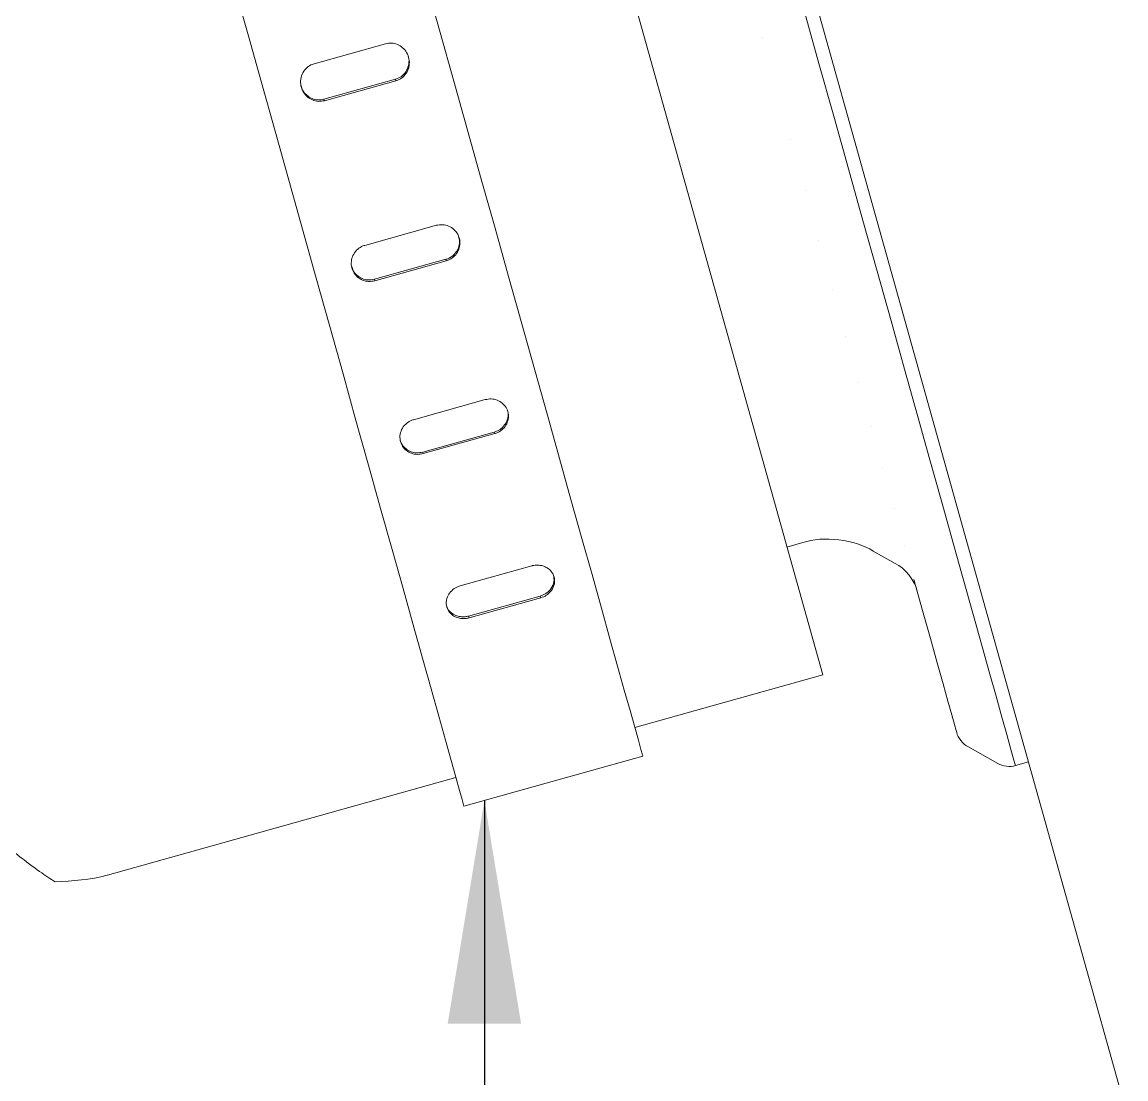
# Model space of a CAD drawing. Header units: inches. Extents: x -22 to 145, y -20 to 61.
# Drawn here: x 21.186 to 22.076, y 6.089 to 6.941 of the extents above; entities that cross this region are included whole.
import ezdxf

# ---------------------------------------------------------------- set-up
doc = ezdxf.new("R2010")
doc.units = ezdxf.units.IN
doc.header["$MEASUREMENT"] = 0
for name, color, linetype in [('M-DET-MEDIUM', 3, 'Continuous'), ('M-DET-THIN', 9, 'Continuous'), ('M-DET-TXT', 2, 'Continuous'), ('M-DET-WIDE', 255, 'Continuous')]:
    doc.layers.add(name, color=color, linetype=linetype)
doc.styles.get("Standard").update_dxf_attribs({"font": 'arial.ttf'})
doc.dimstyles.new('Standard 2', dxfattribs={"dimtxt": 0.18, "dimasz": 0.18, "dimexe": 0.18, "dimexo": 0.0625, "dimgap": 0.09, "dimtad": 0, "dimtih": 1, "dimtoh": 1, "dimdec": 4, "dimzin": 0, "dimdsep": 46, "dimtxsty": 'Standard', "dimcen": 0.09, "dimadec": 0, "dimazin": 0, "dimtfac": 1, "dimtdec": 4, "dimtofl": 0, "dimtmove": 0, "dimatfit": 3, "dimfxl": 1, "dimtolj": 1, "dimtzin": 0, "dimarcsym": 0})

# ---------------------------------------------------------------- blocks, each defined once
blk = doc.blocks.new('block 141')
at = {"lineweight": 0}
blk.add_lwpolyline([(2.89476, 5.29568), (3.17577, 5.37434)], dxfattribs=at)
blk = doc.blocks.new('block 142')
at = {"lineweight": 0}
blk.add_lwpolyline([(3.31993, 5.41469), (3.47142, 5.45712)], dxfattribs=at)
blk = doc.blocks.new('block 149')
at = {"lineweight": 0}
blk.add_lwpolyline([(3.18222, 5.35127), (3.32638, 5.39162)], dxfattribs=at)
blk = doc.blocks.new('block 369')
at = {"lineweight": 0}
blk.add_lwpolyline([(3.62681, 5.38402), (3.63737, 5.38698)], dxfattribs=at)
blk = doc.blocks.new('block 371')
at = {"lineweight": 0}
blk.add_open_spline([(3.6126, 5.38571), (3.61625, 5.38337), (3.6227, 5.38259), (3.62681, 5.38402)], degree=3, dxfattribs=at)
blk = doc.blocks.new('block 374')
at = {"lineweight": 0}
blk.add_lwpolyline([(3.58829, 5.39939), (3.6126, 5.38571)], dxfattribs=at)
blk = doc.blocks.new('block 375')
at = {"lineweight": 0}
blk.add_open_spline([(3.57945, 5.41066), (3.58036, 5.4064), (3.58437, 5.4013), (3.58829, 5.39939)], degree=3, dxfattribs=at)
blk = doc.blocks.new('block 377')
at = {"lineweight": 0}
blk.add_open_spline([(3.5476, 5.52443), (3.54576, 5.53293), (3.53774, 5.54314), (3.5299, 5.54695)], degree=3, dxfattribs=at)
blk = doc.blocks.new('block 380')
at = {"lineweight": 0}
blk.add_lwpolyline([(3.51222, 5.5569), (3.5299, 5.54695)], dxfattribs=at)
blk = doc.blocks.new('block 381')
at = {"lineweight": 0}
blk.add_open_spline([(3.51222, 5.5569), (3.49758, 5.56632), (3.47178, 5.56943), (3.45534, 5.56376)], degree=3, dxfattribs=at)
blk = doc.blocks.new('block 383')
at = {"lineweight": 0}
blk.add_lwpolyline([(3.44257, 5.56018), (3.45534, 5.56376)], dxfattribs=at)
blk = doc.blocks.new('block 389')
at = {"lineweight": 0}
blk.add_open_spline([(2.89476, 5.29568), (2.8947, 5.29568), (2.89461, 5.29564), (2.89455, 5.29564), (2.88099, 5.29185), (2.86679, 5.29101), (2.8526, 5.29016)], degree=3, knots=[0, 0, 0, 0, 1, 1, 1, 2, 2, 2, 2], dxfattribs=at)
blk = doc.blocks.new('block 390')
at = {"lineweight": 0}
blk.add_open_spline([(2.68445, 5.6774), (2.68206, 5.65958), (2.67968, 5.64177), (2.67885, 5.6241), (2.67803, 5.60645), (2.67877, 5.58892), (2.68055, 5.57188), (2.68232, 5.55489), (2.68515, 5.53839), (2.6889, 5.52255), (2.69264, 5.50669), (2.6973, 5.49151), (2.70265, 5.47716), (2.70721, 5.46494), (2.71226, 5.45332), (2.71767, 5.44231), (2.72311, 5.43125), (2.7289, 5.42082), (2.73489, 5.41101), (2.74088, 5.40121), (2.74711, 5.39204), (2.75343, 5.38349), (2.76137, 5.37274), (2.76949, 5.36296), (2.77753, 5.35413), (2.78559, 5.34523), (2.79358, 5.33727), (2.80121, 5.33019), (2.80883, 5.3231), (2.81611, 5.31697), (2.82286, 5.31157), (2.82927, 5.30647), (2.83521, 5.30209), (2.8401, 5.29864), (2.84497, 5.2952), (2.84879, 5.29269), (2.8526, 5.29016)], degree=3, knots=[0, 0, 0, 0, 1, 1, 1, 2, 2, 2, 3, 3, 3, 4, 4, 4, 5, 5, 5, 6, 6, 6, 7, 7, 7, 8, 8, 8, 9, 9, 9, 10, 10, 10, 11, 11, 11, 12, 12, 12, 12], dxfattribs=at)
blk = doc.blocks.new('block 394')
at = {"lineweight": 0}
blk.add_lwpolyline([(3.20915, 6.39417), (3.47142, 5.45712)], dxfattribs=at)
blk = doc.blocks.new('block 423')
at = {"lineweight": 0}
blk.add_open_spline([(2.90703, 6.33449), (2.90703, 6.33444), (2.90763, 6.33231), (2.90763, 6.33231), (2.90763, 6.33231), (2.90912, 6.327), (2.90912, 6.327), (2.90912, 6.327), (2.91148, 6.31855), (2.91148, 6.31855), (2.91148, 6.31855), (2.91471, 6.30702), (2.91471, 6.30702), (2.91471, 6.30702), (2.91877, 6.29248), (2.91877, 6.29248), (2.91877, 6.29248), (2.92366, 6.27501), (2.92366, 6.27501), (2.92366, 6.27501), (2.92933, 6.25476), (2.92933, 6.25476), (2.92933, 6.25476), (2.93575, 6.23182), (2.93575, 6.23182), (2.93575, 6.23182), (2.94288, 6.20637), (2.94288, 6.20637), (2.94288, 6.20637), (2.95066, 6.17856), (2.95066, 6.17856), (2.95066, 6.17856), (2.95905, 6.14858), (2.95905, 6.14858), (2.95905, 6.14858), (2.96801, 6.11661), (2.96801, 6.11661), (2.96801, 6.11661), (2.97745, 6.08287), (2.97745, 6.08287), (2.97745, 6.08287), (2.98733, 6.04755), (2.98733, 6.04755), (2.98733, 6.04755), (2.99759, 6.01094), (2.99759, 6.01094), (2.99759, 6.01094), (3.00815, 5.97322), (3.00815, 5.97322), (3.00815, 5.97322), (3.01893, 5.93464), (3.01893, 5.93464), (3.01893, 5.93464), (3.0299, 5.89549), (3.0299, 5.89549), (3.0299, 5.89549), (3.04096, 5.85599), (3.04096, 5.85599), (3.04096, 5.85599), (3.05204, 5.8164), (3.05204, 5.8164), (3.05204, 5.8164), (3.06306, 5.77699), (3.06306, 5.77699), (3.06306, 5.77699), (3.07398, 5.73801), (3.07398, 5.73801), (3.07398, 5.73801), (3.08471, 5.69969), (3.08471, 5.69969), (3.08471, 5.69969), (3.09516, 5.66231), (3.09516, 5.66231), (3.09516, 5.66231), (3.10529, 5.6261), (3.10529, 5.6261), (3.10529, 5.6261), (3.11503, 5.59131), (3.11503, 5.59131), (3.11503, 5.59131), (3.12432, 5.55814), (3.12432, 5.55814), (3.12432, 5.55814), (3.13308, 5.52682), (3.13308, 5.52682), (3.13308, 5.52682), (3.14128, 5.49754), (3.14128, 5.49754), (3.14128, 5.49754), (3.14885, 5.4705), (3.14885, 5.4705), (3.14885, 5.4705), (3.15574, 5.44591), (3.15574, 5.44591), (3.15574, 5.44591), (3.16191, 5.42385), (3.16191, 5.42385), (3.16191, 5.42385), (3.16732, 5.40452), (3.16732, 5.40452), (3.16732, 5.40452), (3.17193, 5.38805), (3.17193, 5.38805), (3.17193, 5.38805), (3.17572, 5.3745), (3.17572, 5.3745), (3.17572, 5.3745), (3.17866, 5.364), (3.17866, 5.364), (3.17866, 5.364), (3.18072, 5.35663), (3.18072, 5.35663), (3.18072, 5.35663), (3.18191, 5.35238), (3.18191, 5.35238), (3.18191, 5.35238), (3.18222, 5.35127), (3.18222, 5.35127)], degree=3, knots=[0, 0, 0, 0, 1, 1, 1, 2, 2, 2, 3, 3, 3, 4, 4, 4, 5, 5, 5, 6, 6, 6, 7, 7, 7, 8, 8, 8, 9, 9, 9, 10, 10, 10, 11, 11, 11, 12, 12, 12, 13, 13, 13, 14, 14, 14, 15, 15, 15, 16, 16, 16, 17, 17, 17, 18, 18, 18, 19, 19, 19, 20, 20, 20, 21, 21, 21, 22, 22, 22, 23, 23, 23, 24, 24, 24, 25, 25, 25, 26, 26, 26, 27, 27, 27, 28, 28, 28, 29, 29, 29, 30, 30, 30, 31, 31, 31, 32, 32, 32, 33, 33, 33, 34, 34, 34, 35, 35, 35, 36, 36, 36, 37, 37, 37, 38, 38, 38, 39, 39, 39, 39], dxfattribs=at)
blk = doc.blocks.new('block 424')
at = {"lineweight": 0}
blk.add_open_spline([(3.05119, 6.37483), (3.05119, 6.37479), (3.05179, 6.37266), (3.05179, 6.37266), (3.05179, 6.37266), (3.05329, 6.36735), (3.05329, 6.36735), (3.05329, 6.36735), (3.05565, 6.3589), (3.05565, 6.3589), (3.05565, 6.3589), (3.05887, 6.34737), (3.05887, 6.34737), (3.05887, 6.34737), (3.06294, 6.33283), (3.06294, 6.33283), (3.06294, 6.33283), (3.06783, 6.31537), (3.06783, 6.31537), (3.06783, 6.31537), (3.0735, 6.29511), (3.0735, 6.29511), (3.0735, 6.29511), (3.07991, 6.27217), (3.07991, 6.27217), (3.07991, 6.27217), (3.08704, 6.24672), (3.08704, 6.24672), (3.08704, 6.24672), (3.09482, 6.21891), (3.09482, 6.21891), (3.09482, 6.21891), (3.10322, 6.18893), (3.10322, 6.18893), (3.10322, 6.18893), (3.11217, 6.15696), (3.11217, 6.15696), (3.11217, 6.15696), (3.12161, 6.12322), (3.12161, 6.12322), (3.12161, 6.12322), (3.13149, 6.0879), (3.13149, 6.0879), (3.13149, 6.0879), (3.14175, 6.05129), (3.14175, 6.05129), (3.14175, 6.05129), (3.15231, 6.01357), (3.15231, 6.01357), (3.15231, 6.01357), (3.16309, 5.97501), (3.16309, 5.97501), (3.16309, 5.97501), (3.17406, 5.93584), (3.17406, 5.93584), (3.17406, 5.93584), (3.18511, 5.89634), (3.18511, 5.89634), (3.18511, 5.89634), (3.19619, 5.85675), (3.19619, 5.85675), (3.19619, 5.85675), (3.20723, 5.81735), (3.20723, 5.81735), (3.20723, 5.81735), (3.21813, 5.77836), (3.21813, 5.77836), (3.21813, 5.77836), (3.22887, 5.74003), (3.22887, 5.74003), (3.22887, 5.74003), (3.23933, 5.70266), (3.23933, 5.70266), (3.23933, 5.70266), (3.24945, 5.66647), (3.24945, 5.66647), (3.24945, 5.66647), (3.2592, 5.63166), (3.2592, 5.63166), (3.2592, 5.63166), (3.26849, 5.59849), (3.26849, 5.59849), (3.26849, 5.59849), (3.27724, 5.56717), (3.27724, 5.56717), (3.27724, 5.56717), (3.28545, 5.5379), (3.28545, 5.5379), (3.28545, 5.5379), (3.29302, 5.51085), (3.29302, 5.51085), (3.29302, 5.51085), (3.2999, 5.48625), (3.2999, 5.48625), (3.2999, 5.48625), (3.30608, 5.4642), (3.30608, 5.4642), (3.30608, 5.4642), (3.31148, 5.44487), (3.31148, 5.44487), (3.31148, 5.44487), (3.3161, 5.4284), (3.3161, 5.4284), (3.3161, 5.4284), (3.31989, 5.41485), (3.31989, 5.41485), (3.31989, 5.41485), (3.32282, 5.40435), (3.32282, 5.40435), (3.32282, 5.40435), (3.32489, 5.39698), (3.32489, 5.39698), (3.32489, 5.39698), (3.32607, 5.39273), (3.32607, 5.39273), (3.32607, 5.39273), (3.32638, 5.39162), (3.32638, 5.39162)], degree=3, knots=[0, 0, 0, 0, 1, 1, 1, 2, 2, 2, 3, 3, 3, 4, 4, 4, 5, 5, 5, 6, 6, 6, 7, 7, 7, 8, 8, 8, 9, 9, 9, 10, 10, 10, 11, 11, 11, 12, 12, 12, 13, 13, 13, 14, 14, 14, 15, 15, 15, 16, 16, 16, 17, 17, 17, 18, 18, 18, 19, 19, 19, 20, 20, 20, 21, 21, 21, 22, 22, 22, 23, 23, 23, 24, 24, 24, 25, 25, 25, 26, 26, 26, 27, 27, 27, 28, 28, 28, 29, 29, 29, 30, 30, 30, 31, 31, 31, 32, 32, 32, 33, 33, 33, 34, 34, 34, 35, 35, 35, 36, 36, 36, 37, 37, 37, 38, 38, 38, 39, 39, 39, 39], dxfattribs=at)
blk = doc.blocks.new('block 425')
at = {"lineweight": 0}
blk.add_open_spline([(3.11031, 5.77483), (3.10863, 5.77454), (3.10698, 5.77425), (3.1053, 5.7743), (3.10365, 5.77436), (3.10197, 5.77478), (3.10043, 5.77544), (3.09889, 5.77609), (3.09744, 5.77699), (3.09621, 5.7781), (3.09497, 5.77922), (3.09391, 5.78055), (3.09313, 5.78201), (3.09234, 5.78349), (3.09179, 5.78509), (3.09153, 5.78674), (3.09126, 5.78838), (3.0913, 5.79008), (3.09159, 5.79172), (3.0919, 5.79337), (3.09248, 5.79496), (3.09333, 5.79642), (3.09416, 5.79787), (3.09524, 5.79918), (3.09651, 5.80028), (3.09778, 5.80139), (3.09925, 5.8023), (3.1008, 5.8029), (3.10131, 5.8031), (3.10181, 5.80324), (3.10231, 5.8034)], degree=3, knots=[0, 0, 0, 0, 1, 1, 1, 2, 2, 2, 3, 3, 3, 4, 4, 4, 5, 5, 5, 6, 6, 6, 7, 7, 7, 8, 8, 8, 9, 9, 9, 10, 10, 10, 10], dxfattribs=at)
blk = doc.blocks.new('block 426')
at = {"lineweight": 0}
blk.add_lwpolyline([(3.16797, 5.79098), (3.11031, 5.77483)], dxfattribs=at)
blk = doc.blocks.new('block 427')
at = {"lineweight": 0}
blk.add_open_spline([(3.15998, 5.81955), (3.16164, 5.81984), (3.16331, 5.82014), (3.16497, 5.82007), (3.16664, 5.82), (3.16831, 5.81958), (3.16986, 5.81893), (3.1714, 5.81827), (3.17285, 5.81736), (3.17408, 5.81624), (3.17532, 5.81511), (3.17637, 5.81379), (3.17717, 5.81231), (3.17796, 5.81084), (3.1785, 5.80924), (3.17875, 5.80759), (3.17902, 5.80594), (3.179, 5.80425), (3.17869, 5.80261), (3.17838, 5.80097), (3.1778, 5.79937), (3.17696, 5.79793), (3.17612, 5.79649), (3.17504, 5.79518), (3.17377, 5.79408), (3.17249, 5.79298), (3.17104, 5.79208), (3.16946, 5.79148), (3.16897, 5.79129), (3.16847, 5.79113), (3.16797, 5.79098)], degree=3, knots=[0, 0, 0, 0, 1, 1, 1, 2, 2, 2, 3, 3, 3, 4, 4, 4, 5, 5, 5, 6, 6, 6, 7, 7, 7, 8, 8, 8, 9, 9, 9, 10, 10, 10, 10], dxfattribs=at)
blk = doc.blocks.new('block 428')
at = {"lineweight": 0}
blk.add_lwpolyline([(3.10231, 5.8034), (3.15998, 5.81955)], dxfattribs=at)
blk = doc.blocks.new('block 429')
at = {"lineweight": 0}
blk.add_open_spline([(3.11901, 5.96591), (3.1206, 5.96619), (3.12221, 5.96646), (3.1238, 5.96641), (3.12541, 5.96635), (3.127, 5.96596), (3.12849, 5.96534), (3.13003, 5.96471), (3.13144, 5.96385), (3.13267, 5.96277), (3.13397, 5.96165), (3.13509, 5.96032), (3.13597, 5.95885), (3.13688, 5.9573), (3.13753, 5.95561), (3.13787, 5.95385), (3.13823, 5.95207), (3.13827, 5.95023), (3.13802, 5.94843), (3.13774, 5.94665), (3.13718, 5.94491), (3.13631, 5.94333), (3.13547, 5.9418), (3.13436, 5.94041), (3.13307, 5.93925), (3.1318, 5.93813), (3.13033, 5.93723), (3.12877, 5.93664), (3.1283, 5.93645), (3.12782, 5.9363), (3.12733, 5.93615)], degree=3, knots=[0, 0, 0, 0, 1, 1, 1, 2, 2, 2, 3, 3, 3, 4, 4, 4, 5, 5, 5, 6, 6, 6, 7, 7, 7, 8, 8, 8, 9, 9, 9, 10, 10, 10, 10], dxfattribs=at)
blk = doc.blocks.new('block 430')
at = {"lineweight": 0}
blk.add_lwpolyline([(3.06134, 5.94977), (3.11901, 5.96591)], dxfattribs=at)
blk = doc.blocks.new('block 431')
at = {"lineweight": 0}
blk.add_open_spline([(3.06966, 5.92001), (3.06806, 5.91972), (3.06643, 5.91944), (3.06481, 5.9195), (3.06318, 5.91955), (3.06157, 5.91997), (3.06006, 5.9206), (3.05853, 5.92125), (3.0571, 5.92214), (3.05587, 5.92321), (3.05459, 5.92433), (3.0535, 5.92566), (3.05266, 5.92713), (3.05176, 5.92866), (3.05114, 5.93034), (3.0508, 5.93206), (3.05046, 5.93383), (3.05041, 5.93567), (3.05067, 5.93745), (3.05095, 5.93924), (3.05154, 5.94099), (3.0524, 5.9426), (3.05324, 5.94414), (3.05438, 5.94554), (3.05571, 5.94673), (3.05697, 5.94783), (3.05845, 5.94874), (3.06003, 5.94932), (3.06045, 5.94949), (3.06091, 5.94964), (3.06134, 5.94977)], degree=3, knots=[0, 0, 0, 0, 1, 1, 1, 2, 2, 2, 3, 3, 3, 4, 4, 4, 5, 5, 5, 6, 6, 6, 7, 7, 7, 8, 8, 8, 9, 9, 9, 10, 10, 10, 10], dxfattribs=at)
blk = doc.blocks.new('block 432')
at = {"lineweight": 0}
blk.add_lwpolyline([(3.12733, 5.93615), (3.06966, 5.92001)], dxfattribs=at)
blk = doc.blocks.new('block 437')
at = {"lineweight": 0}
blk.add_open_spline([(3.1993, 5.67899), (3.20093, 5.67928), (3.20256, 5.6796), (3.20416, 5.67956), (3.20577, 5.67953), (3.20738, 5.67919), (3.20886, 5.67862), (3.21037, 5.67804), (3.21177, 5.67726), (3.21298, 5.67627), (3.21424, 5.67526), (3.21529, 5.67404), (3.2161, 5.67269), (3.21695, 5.6713), (3.21753, 5.66975), (3.21784, 5.66816), (3.21815, 5.66653), (3.21815, 5.66485), (3.21784, 5.66318), (3.21753, 5.66152), (3.21693, 5.65989), (3.21602, 5.6584), (3.21514, 5.65695), (3.214, 5.65564), (3.21264, 5.65453), (3.21136, 5.65347), (3.20988, 5.65261), (3.20829, 5.65204), (3.20787, 5.65188), (3.20741, 5.65174), (3.20697, 5.65161)], degree=3, knots=[0, 0, 0, 0, 1, 1, 1, 2, 2, 2, 3, 3, 3, 4, 4, 4, 5, 5, 5, 6, 6, 6, 7, 7, 7, 8, 8, 8, 9, 9, 9, 10, 10, 10, 10], dxfattribs=at)
blk = doc.blocks.new('block 438')
at = {"lineweight": 0}
blk.add_lwpolyline([(3.14164, 5.66285), (3.1993, 5.67899)], dxfattribs=at)
blk = doc.blocks.new('block 439')
at = {"lineweight": 0}
blk.add_open_spline([(3.14931, 5.63546), (3.14771, 5.63517), (3.14612, 5.63487), (3.14453, 5.63489), (3.14294, 5.6349), (3.14136, 5.63523), (3.1399, 5.63577), (3.13839, 5.63632), (3.13701, 5.63708), (3.13579, 5.63804), (3.13452, 5.63904), (3.13345, 5.64025), (3.1326, 5.6416), (3.13174, 5.643), (3.13113, 5.64456), (3.13082, 5.64616), (3.1305, 5.64782), (3.1305, 5.64953), (3.13079, 5.65121), (3.1311, 5.65287), (3.1317, 5.6545), (3.13259, 5.65599), (3.13345, 5.65742), (3.13457, 5.65874), (3.13591, 5.65984), (3.13718, 5.66091), (3.13863, 5.66179), (3.14021, 5.66238), (3.14068, 5.66255), (3.14117, 5.6627), (3.14164, 5.66285)], degree=3, knots=[0, 0, 0, 0, 1, 1, 1, 2, 2, 2, 3, 3, 3, 4, 4, 4, 5, 5, 5, 6, 6, 6, 7, 7, 7, 8, 8, 8, 9, 9, 9, 10, 10, 10, 10], dxfattribs=at)
blk = doc.blocks.new('block 440')
at = {"lineweight": 0}
blk.add_lwpolyline([(3.20697, 5.65161), (3.14931, 5.63546)], dxfattribs=at)
blk = doc.blocks.new('block 441')
at = {"lineweight": 0}
blk.add_open_spline([(3.23683, 5.54497), (3.23707, 5.54503), (3.2373, 5.5451), (3.23754, 5.54516), (3.23893, 5.54548), (3.24034, 5.54561), (3.2417, 5.54558), (3.2431, 5.54553), (3.24443, 5.54532), (3.24567, 5.54497), (3.24705, 5.54456), (3.2483, 5.54399), (3.2494, 5.54327), (3.25069, 5.54246), (3.25177, 5.54149), (3.25263, 5.54038), (3.25369, 5.53907), (3.25444, 5.5376), (3.25486, 5.53606), (3.25537, 5.53429), (3.25545, 5.53242), (3.25509, 5.53054), (3.25473, 5.52866), (3.25395, 5.52677), (3.25267, 5.52505), (3.25184, 5.52391), (3.2508, 5.52286), (3.24956, 5.52193), (3.24833, 5.52099), (3.24688, 5.52017), (3.24532, 5.51962), (3.2449, 5.51946), (3.24446, 5.51933), (3.24404, 5.5192)], degree=3, knots=[0, 0, 0, 0, 1, 1, 1, 2, 2, 2, 3, 3, 3, 4, 4, 4, 5, 5, 5, 6, 6, 6, 7, 7, 7, 8, 8, 8, 9, 9, 9, 10, 10, 10, 11, 11, 11, 11], dxfattribs=at)
blk = doc.blocks.new('block 442')
at = {"lineweight": 0}
blk.add_lwpolyline([(3.17916, 5.52883), (3.23683, 5.54497)], dxfattribs=at)
blk = doc.blocks.new('block 443')
at = {"lineweight": 0}
blk.add_open_spline([(3.18638, 5.50306), (3.18543, 5.50286), (3.18449, 5.50263), (3.18355, 5.50253), (3.18223, 5.50237), (3.18093, 5.5024), (3.17972, 5.50257), (3.17837, 5.50276), (3.17711, 5.50312), (3.17598, 5.50357), (3.17463, 5.50413), (3.17343, 5.50484), (3.17241, 5.50569), (3.17117, 5.50672), (3.17018, 5.50792), (3.16944, 5.50926), (3.16857, 5.51079), (3.16807, 5.51249), (3.16796, 5.51428), (3.16782, 5.51616), (3.16812, 5.51813), (3.16891, 5.52004), (3.1695, 5.52143), (3.17032, 5.52278), (3.17143, 5.52402), (3.17253, 5.52529), (3.1739, 5.52646), (3.17549, 5.52731), (3.17664, 5.52792), (3.17789, 5.52838), (3.17916, 5.52883)], degree=3, knots=[0, 0, 0, 0, 1, 1, 1, 2, 2, 2, 3, 3, 3, 4, 4, 4, 5, 5, 5, 6, 6, 6, 7, 7, 7, 8, 8, 8, 9, 9, 9, 10, 10, 10, 10], dxfattribs=at)
blk = doc.blocks.new('block 444')
at = {"lineweight": 0}
blk.add_lwpolyline([(3.24404, 5.5192), (3.18638, 5.50306)], dxfattribs=at)
blk = doc.blocks.new('block 445')
at = {"lineweight": 0}
blk.add_open_spline([(3.17789, 5.81037), (3.17809, 5.80984), (3.1783, 5.8093), (3.17843, 5.80875), (3.17884, 5.80714), (3.17871, 5.80542), (3.17837, 5.80378), (3.17803, 5.80212), (3.17746, 5.80055), (3.17663, 5.7991), (3.17582, 5.79765), (3.17471, 5.79634), (3.17344, 5.79524), (3.17216, 5.79413), (3.17072, 5.79324), (3.16914, 5.79263), (3.16866, 5.79246), (3.16815, 5.79229), (3.16765, 5.79213)], degree=3, knots=[0, 0, 0, 0, 1, 1, 1, 2, 2, 2, 3, 3, 3, 4, 4, 4, 5, 5, 5, 6, 6, 6, 6], dxfattribs=at)
blk = doc.blocks.new('block 446')
at = {"lineweight": 0}
blk.add_lwpolyline([(3.16765, 5.79213), (3.10998, 5.776)], dxfattribs=at)
blk = doc.blocks.new('block 447')
at = {"lineweight": 0}
blk.add_open_spline([(3.10998, 5.776), (3.10831, 5.77569), (3.10665, 5.7754), (3.10498, 5.77547), (3.10332, 5.77552), (3.10165, 5.77594), (3.1001, 5.77659), (3.09856, 5.77725), (3.09715, 5.77816), (3.09588, 5.77927), (3.09463, 5.78037), (3.09351, 5.78169), (3.09281, 5.78318), (3.09234, 5.78416), (3.09204, 5.78521), (3.09175, 5.78629)], degree=3, knots=[0, 0, 0, 0, 1, 1, 1, 2, 2, 2, 3, 3, 3, 4, 4, 4, 5, 5, 5, 5], dxfattribs=at)
blk = doc.blocks.new('block 448')
at = {"lineweight": 0}
blk.add_open_spline([(3.13711, 5.95618), (3.13727, 5.95582), (3.13741, 5.95547), (3.13753, 5.9551), (3.1381, 5.95337), (3.138, 5.95147), (3.13768, 5.94965), (3.13735, 5.94785), (3.13682, 5.94611), (3.13597, 5.94454), (3.13514, 5.943), (3.13404, 5.94161), (3.13272, 5.94045), (3.13145, 5.93933), (3.12999, 5.93843), (3.12843, 5.93782), (3.12796, 5.93765), (3.12748, 5.9375), (3.127, 5.93735)], degree=3, knots=[0, 0, 0, 0, 1, 1, 1, 2, 2, 2, 3, 3, 3, 4, 4, 4, 5, 5, 5, 6, 6, 6, 6], dxfattribs=at)
blk = doc.blocks.new('block 449')
at = {"lineweight": 0}
blk.add_lwpolyline([(3.127, 5.93735), (3.06934, 5.92121)], dxfattribs=at)
blk = doc.blocks.new('block 450')
at = {"lineweight": 0}
blk.add_open_spline([(3.06934, 5.92121), (3.06771, 5.92092), (3.0661, 5.92064), (3.06448, 5.92071), (3.06285, 5.92075), (3.06123, 5.92117), (3.05974, 5.92181), (3.05821, 5.92244), (3.0568, 5.92334), (3.05554, 5.92441), (3.05425, 5.92551), (3.05311, 5.92684), (3.05232, 5.92832), (3.0517, 5.92951), (3.05131, 5.93079), (3.0509, 5.93209)], degree=3, knots=[0, 0, 0, 0, 1, 1, 1, 2, 2, 2, 3, 3, 3, 4, 4, 4, 5, 5, 5, 5], dxfattribs=at)
blk = doc.blocks.new('block 454')
at = {"lineweight": 0}
blk.add_open_spline([(3.21708, 5.67047), (3.21724, 5.67011), (3.21738, 5.66975), (3.2175, 5.66939), (3.21799, 5.66782), (3.21786, 5.66608), (3.2175, 5.66441), (3.21714, 5.66273), (3.21658, 5.66111), (3.21568, 5.65963), (3.21482, 5.65819), (3.21367, 5.65687), (3.2123, 5.65575), (3.211, 5.65471), (3.20952, 5.65383), (3.20795, 5.65326), (3.20751, 5.6531), (3.20707, 5.65297), (3.20663, 5.65282)], degree=3, knots=[0, 0, 0, 0, 1, 1, 1, 2, 2, 2, 3, 3, 3, 4, 4, 4, 5, 5, 5, 6, 6, 6, 6], dxfattribs=at)
blk = doc.blocks.new('block 455')
at = {"lineweight": 0}
blk.add_lwpolyline([(3.20663, 5.65282), (3.14896, 5.6367)], dxfattribs=at)
blk = doc.blocks.new('block 456')
at = {"lineweight": 0}
blk.add_open_spline([(3.14896, 5.6367), (3.14737, 5.6364), (3.14578, 5.63609), (3.14419, 5.63611), (3.14261, 5.63613), (3.14102, 5.63645), (3.13956, 5.63699), (3.13806, 5.63754), (3.1367, 5.6383), (3.13548, 5.63925), (3.13418, 5.64024), (3.13307, 5.64142), (3.13229, 5.64279), (3.13165, 5.6439), (3.13126, 5.64512), (3.13087, 5.64636)], degree=3, knots=[0, 0, 0, 0, 1, 1, 1, 2, 2, 2, 3, 3, 3, 4, 4, 4, 5, 5, 5, 5], dxfattribs=at)
blk = doc.blocks.new('block 457')
at = {"lineweight": 0}
blk.add_open_spline([(3.25445, 5.53751), (3.25472, 5.5357), (3.25497, 5.5339), (3.2547, 5.53205), (3.2544, 5.53018), (3.25356, 5.52826), (3.25225, 5.52649), (3.25141, 5.52539), (3.2504, 5.52434), (3.24916, 5.52341), (3.24793, 5.52246), (3.2465, 5.52167), (3.24495, 5.5211), (3.24451, 5.52095), (3.24407, 5.52081), (3.24362, 5.52068)], degree=3, knots=[0, 0, 0, 0, 1, 1, 1, 2, 2, 2, 3, 3, 3, 4, 4, 4, 5, 5, 5, 5], dxfattribs=at)
blk = doc.blocks.new('block 458')
at = {"lineweight": 0}
blk.add_lwpolyline([(3.24362, 5.52068), (3.18596, 5.50455)], dxfattribs=at)
blk = doc.blocks.new('block 459')
at = {"lineweight": 0}
blk.add_open_spline([(3.18596, 5.50455), (3.18503, 5.50432), (3.1841, 5.50413), (3.18319, 5.504), (3.18189, 5.50387), (3.18061, 5.5039), (3.17939, 5.50403), (3.17808, 5.50422), (3.17682, 5.50455), (3.1757, 5.50497), (3.17406, 5.50565), (3.17266, 5.50656), (3.17146, 5.50763), (3.17023, 5.5087), (3.16919, 5.50994), (3.1687, 5.51134), (3.16847, 5.51199), (3.16836, 5.51267), (3.16825, 5.51337)], degree=3, knots=[0, 0, 0, 0, 1, 1, 1, 2, 2, 2, 3, 3, 3, 4, 4, 4, 5, 5, 5, 6, 6, 6, 6], dxfattribs=at)
blk = doc.blocks.new('block 1091')
at = {"lineweight": 0}
for points in [[(3.31188, 6.36662), (3.30486, 6.39168), (3.29856, 6.41415), (3.29303, 6.4339), (3.28831, 6.45081), (3.28439, 6.46479), (3.28132, 6.47575), (3.27913, 6.48361), (3.27779, 6.48835), (3.27736, 6.48994)], [(3.32791, 6.30934), (3.32791, 6.30934)], [(3.35624, 6.20809), (3.35624, 6.20809)], [(3.42261, 5.97096), (3.42261, 5.97096)], [(3.44573, 5.88841), (3.44573, 5.88841)], [(3.45716, 5.84756), (3.45716, 5.84756)], [(3.46842, 5.8073), (3.46842, 5.8073)], [(3.47945, 5.76789), (3.47945, 5.76789)], [(3.49019, 5.72954), (3.49019, 5.72954)], [(3.50055, 5.69251), (3.50055, 5.69251)], [(3.51051, 5.65697), (3.51051, 5.65697)], [(3.51996, 5.62316), (3.51996, 5.62316)], [(3.5289, 5.59126), (3.5289, 5.59126)], [(3.53723, 5.56149), (3.53723, 5.56149)], [(3.57945, 5.41066), (3.579, 5.41225), (3.57768, 5.417), (3.57547, 5.42485), (3.5724, 5.43581), (3.5685, 5.44978), (3.56376, 5.46671), (3.55823, 5.48645), (3.55195, 5.5089), (3.54493, 5.53397)]]:
    blk.add_lwpolyline(points, dxfattribs=at)
blk = doc.blocks.new('block 1114')
at = {"lineweight": 0}
blk.add_lwpolyline([(3.71586, 5.10654), (3.24639, 6.78385)], dxfattribs=at)
blk = doc.blocks.new('block 1117')
at = {"lineweight": 0}
blk.add_lwpolyline([(3.06934, 5.92121), (3.06966, 5.92001)], dxfattribs=at)
blk = doc.blocks.new('block 1118')
at = {"lineweight": 0}
blk.add_lwpolyline([(3.127, 5.93735), (3.12733, 5.93615)], dxfattribs=at)
blk = doc.blocks.new('block 1119')
at = {"lineweight": 0}
blk.add_lwpolyline([(3.16765, 5.79213), (3.16797, 5.79098)], dxfattribs=at)
blk = doc.blocks.new('block 1120')
at = {"lineweight": 0}
blk.add_lwpolyline([(3.10998, 5.776), (3.11031, 5.77483)], dxfattribs=at)
blk = doc.blocks.new('block 1121')
at = {"lineweight": 0}
blk.add_lwpolyline([(3.20663, 5.65282), (3.20697, 5.65161)], dxfattribs=at)
blk = doc.blocks.new('block 1122')
at = {"lineweight": 0}
blk.add_lwpolyline([(3.14896, 5.6367), (3.14931, 5.63546)], dxfattribs=at)
blk = doc.blocks.new('block 1125')
at = {"lineweight": 0}
blk.add_lwpolyline([(3.24362, 5.52068), (3.24404, 5.5192)], dxfattribs=at)
blk = doc.blocks.new('block 1126')
at = {"lineweight": 0}
blk.add_lwpolyline([(3.18596, 5.50455), (3.18638, 5.50306)], dxfattribs=at)
blk = doc.blocks.new('block 1157')
at = {"lineweight": 0}
blk.add_lwpolyline([(3.62681, 5.38402), (3.62638, 5.38558), (3.62506, 5.39029), (3.62287, 5.39812), (3.61981, 5.40903), (3.61591, 5.42294), (3.6112, 5.4398), (3.60569, 5.45949), (3.59941, 5.48194), (3.5924, 5.50698), (3.58469, 5.5345), (3.57634, 5.56436), (3.56738, 5.59638), (3.55786, 5.63039), (3.54784, 5.66621), (3.53736, 5.70362), (3.52649, 5.74244), (3.51528, 5.78247), (3.50381, 5.82345), (3.49214, 5.8652), (3.48031, 5.90745), (3.46841, 5.95001), (3.45646, 5.99262), (3.44459, 6.03504), (3.43283, 6.07708), (3.42125, 6.11847), (3.40989, 6.159), (3.39886, 6.19844), (3.38817, 6.2366), (3.37793, 6.27324), (3.36815, 6.30817), (3.3589, 6.34121), (3.35023, 6.37218), (3.34221, 6.40088), (3.33483, 6.42719), (3.32819, 6.45094), (3.32229, 6.47202), (3.31717, 6.49031), (3.31285, 6.5057), (3.30938, 6.51812), (3.30676, 6.5275), (3.30501, 6.53377), (3.30413, 6.53692), (3.30401, 6.53731)], dxfattribs=at)
blk = doc.blocks.new('block 1158')
at = {"lineweight": 0}
for points in [[(3.27906, 6.50415), (3.27906, 6.50415)], [(3.58829, 5.39939), (3.58829, 5.39939)]]:
    blk.add_lwpolyline(points, dxfattribs=at)
blk = doc.blocks.new('block 1159')
at = {"lineweight": 0}
for points in [[(3.29583, 6.33003), (3.29583, 6.33003)], [(3.51222, 5.5569), (3.51222, 5.5569)]]:
    blk.add_lwpolyline(points, dxfattribs=at)

msp = doc.modelspace()

# ---------------------------------------------------------------- block references
at = {"layer": 'M-DET-MEDIUM', "color": 3}
for name in ['block 424', 'block 423', 'block 149']:
    msp.add_blockref(name, (18.36023, 0.95754), dxfattribs=at)
at = {"layer": 'M-DET-THIN', "color": 9}
for name in ['block 430', 'block 429', 'block 431', 'block 448', 'block 450', 'block 449', 'block 432', 'block 1118', 'block 1117', 'block 428', 'block 427', 'block 445', 'block 425', 'block 446', 'block 426', 'block 1119', 'block 447', 'block 1120', 'block 438', 'block 437', 'block 454', 'block 439', 'block 456', 'block 455', 'block 440', 'block 1121', 'block 1122', 'block 442', 'block 441', 'block 457', 'block 443', 'block 459', 'block 458', 'block 444', 'block 1125', 'block 1126']:
    msp.add_blockref(name, (18.36023, 0.95754), dxfattribs=at)
at = {"layer": 'M-DET-WIDE'}
for name in ['block 1114', 'block 1157', 'block 1158', 'block 1091', 'block 394', 'block 1159', 'block 390', 'block 381', 'block 383', 'block 380', 'block 377', 'block 142', 'block 375', 'block 374', 'block 371', 'block 369', 'block 141', 'block 389']:
    msp.add_blockref(name, (18.36023, 0.95754), dxfattribs=at)

# ---------------------------------------------------------------- leaders
at = {"layer": 'M-DET-TXT'}
msp.add_leader([(21.55891, 6.31342), (21.55891, 5.78076)], dimstyle='Standard 2', override={"dimgap": 0.09, "dimtad": 0}, dxfattribs=at)

doc.saveas('drawing.dxf')
